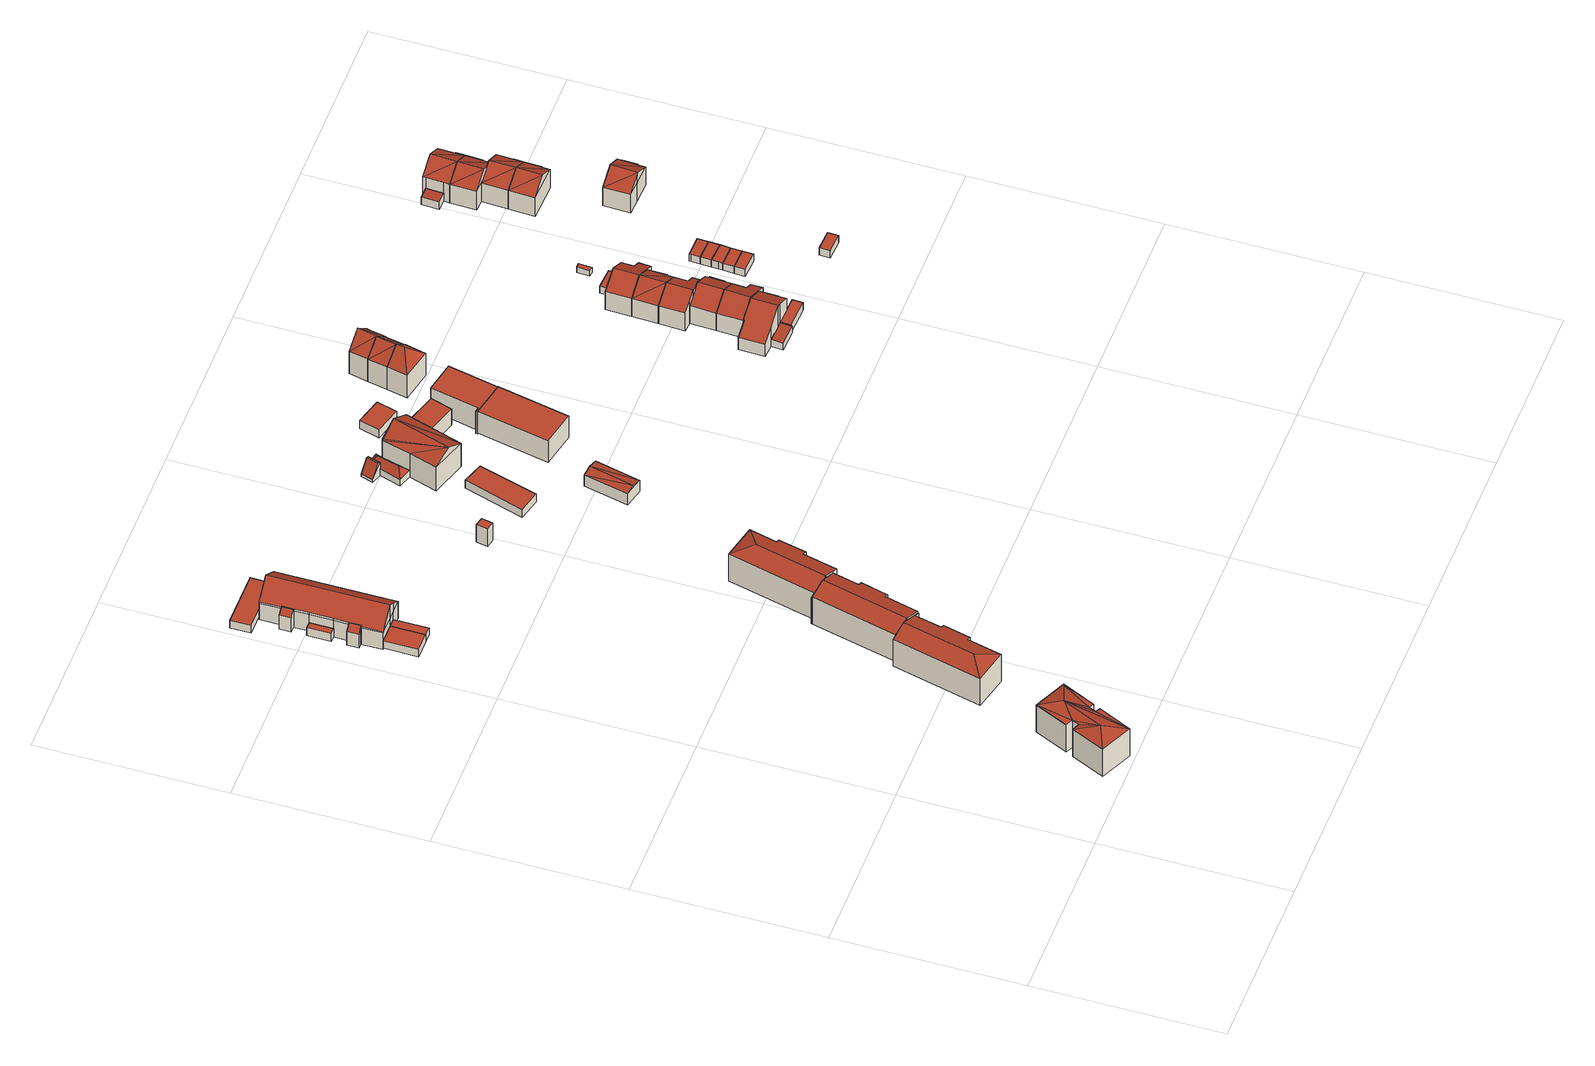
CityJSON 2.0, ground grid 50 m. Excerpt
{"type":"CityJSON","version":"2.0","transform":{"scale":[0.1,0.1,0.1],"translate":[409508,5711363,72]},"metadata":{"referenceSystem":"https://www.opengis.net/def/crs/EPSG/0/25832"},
"CityObjects":{
"building1":{"type":"Building","attributes":{"Gemeindeschluessel":"05978036","Geometrietyp2DReferenz":"3000","function":"31001_1000","roofType":"5000","measuredHeight":10.73},"geometry":[{"type":"MultiSurface","lod":"2","boundaries":[[[0,1,2,3]],[[1,4,5,2]],[[4,6,7,5]],[[8,9,10,11,12]],[[13,14,15,16]],[[14,17,18,15]],[[17,19,20,18]],[[19,21,22,20]],[[21,23,24,22]],[[23,0,3,24]],[[21,25,23]],[[9,26,27]],[[8,26,9]],[[26,8,12]],[[27,14,13]],[[14,26,17]],[[26,14,27]],[[17,21,19]],[[26,21,17]],[[21,26,25]],[[12,6,4]],[[4,26,12]],[[4,25,26]],[[1,25,4]],[[0,25,1]],[[25,0,23]],[[8,6,12]],[[3,2,5,7,11,10,16,15,18,20,22,24]],[[11,7,6,12]],[[16,10,9,27,13]],[[13,27,9]]],"semantics":{"surfaces":[{"type":"WallSurface"},{"type":"RoofSurface"},{"type":"GroundSurface"},{"type":"ClosureSurface"}],"values":[0,0,0,0,0,0,0,0,0,0,1,1,1,1,1,1,1,1,1,1,1,1,1,1,1,1,0,2,0,0,3]}}]},
"building2":{"type":"Building","attributes":{"Gemeindeschluessel":"05978036","Geometrietyp2DReferenz":"3000","function":"51009_1611","roofType":"1000","measuredHeight":2.54},"geometry":[{"type":"MultiSurface","lod":"2","boundaries":[[[28,29,30,31]],[[29,32,33,30]],[[32,34,35,33]],[[34,28,31,35]],[[34,32,29,28]],[[31,30,33,35]]],"semantics":{"surfaces":[{"type":"WallSurface"},{"type":"RoofSurface"},{"type":"GroundSurface"}],"values":[0,0,0,0,1,2]}}]},
"building3":{"type":"Building","attributes":{"Gemeindeschluessel":"05978036","Geometrietyp2DReferenz":"3000","function":"31001_1310","roofType":"2100","measuredHeight":6.03},"geometry":[{"type":"MultiSurface","lod":"2","boundaries":[[[36,37,38,39]],[[37,40,41,38]],[[40,42,43,41]],[[42,44,45,43]],[[44,46,47,45]],[[46,48,49,47]],[[48,36,39,49]],[[48,46,44,42,40,37,36]],[[39,38,41,43,45,47,49]]],"semantics":{"surfaces":[{"type":"WallSurface"},{"type":"RoofSurface"},{"type":"GroundSurface"}],"values":[0,0,0,0,0,0,0,1,2]}}]},
"building4":{"type":"Building","attributes":{"Gemeindeschluessel":"05978036","Geometrietyp2DReferenz":"3000","function":"31001_1310","roofType":"1000","measuredHeight":2.85},"geometry":[{"type":"MultiSurface","lod":"2","boundaries":[[[50,51,52,53]],[[51,54,55,52]],[[54,56,57,55]],[[56,50,53,57]],[[56,54,51,50]],[[53,52,55,57]]],"semantics":{"surfaces":[{"type":"WallSurface"},{"type":"RoofSurface"},{"type":"GroundSurface"}],"values":[0,0,0,0,1,2]}}]},
"building5":{"type":"Building","attributes":{"Gemeindeschluessel":"05978036","Geometrietyp2DReferenz":"3000","function":"31001_1310","roofType":"1000","measuredHeight":2.51},"geometry":[{"type":"MultiSurface","lod":"2","boundaries":[[[29,58,59,30]],[[58,60,61,59]],[[60,32,33,61]],[[32,29,30,33]],[[32,60,58,29]],[[30,59,61,33]]],"semantics":{"surfaces":[{"type":"WallSurface"},{"type":"RoofSurface"},{"type":"GroundSurface"}],"values":[0,0,0,0,1,2]}}]},
"building6":{"type":"Building","attributes":{"Gemeindeschluessel":"05978036","Geometrietyp2DReferenz":"3000","function":"31001_1310","roofType":"2100","measuredHeight":6.1},"geometry":[{"type":"MultiSurface","lod":"2","boundaries":[[[62,63,64,65]],[[63,66,67,64]],[[66,68,69,67]],[[68,70,71,69]],[[70,72,73,71]],[[72,62,65,73]],[[72,70,68,66,63,62]],[[65,64,67,69,71,73]]],"semantics":{"surfaces":[{"type":"WallSurface"},{"type":"RoofSurface"},{"type":"GroundSurface"}],"values":[0,0,0,0,0,0,1,2]}}]},
"building7":{"type":"Building","attributes":{"Gemeindeschluessel":"05978036","Geometrietyp2DReferenz":"3000","function":"31001_1000"},"children":["building7-1","building7-2","building7-3"]},
"building7-1":{"type":"BuildingPart","attributes":{"roofType":"5000","measuredHeight":10.85},"parents":["building7"],"geometry":[{"type":"MultiSurface","lod":"2","boundaries":[[[74,75,76,77]],[[75,78,79,76]],[[78,80,81,82,79]],[[83,84,85,86]],[[84,87,88,85]],[[87,89,90,88]],[[89,91,92,90]],[[91,93,94,92]],[[93,95,96,94]],[[95,74,77,96]],[[91,89,97]],[[89,87,84,83,98,99,100,97]],[[100,80,78,75,74,95,93,91,97]],[[77,76,79,82,101,102,86,85,88,90,92,94,96]],[[103,81,80,100]],[[101,82,81,103]],[[99,103,100]],[[83,86,102,98]],[[98,102,101,103,99]]],"semantics":{"surfaces":[{"type":"WallSurface"},{"type":"RoofSurface"},{"type":"GroundSurface"},{"type":"ClosureSurface"}],"values":[0,0,0,0,0,0,0,0,0,0,1,1,1,2,0,3,0,3,3]}}]},
"building7-2":{"type":"BuildingPart","attributes":{"roofType":"3100","measuredHeight":10.86},"parents":["building7"],"geometry":[{"type":"MultiSurface","lod":"2","boundaries":[[[104,105,106,107]],[[105,108,109,106]],[[108,110,111,112,109]],[[113,114,83,86,115]],[[81,116,117,82]],[[116,104,107,117]],[[118,114,113,119,120,121]],[[121,110,108,105,104,116,81,103,99,118]],[[107,106,109,112,122,123,115,86,102,101,82,117]],[[124,111,110,121]],[[122,112,111,124]],[[120,124,121]],[[119,123,122,124,120]],[[113,115,123,119]],[[98,83,114,118]],[[102,86,83,98]],[[99,98,118]],[[81,82,101,103]],[[103,101,102,98,99]]],"semantics":{"surfaces":[{"type":"WallSurface"},{"type":"RoofSurface"},{"type":"GroundSurface"},{"type":"ClosureSurface"}],"values":[0,0,0,0,0,0,1,1,2,0,3,0,3,3,0,3,0,3,3]}}]},
"building7-3":{"type":"BuildingPart","attributes":{"roofType":"5000","measuredHeight":10.85},"parents":["building7"],"geometry":[{"type":"MultiSurface","lod":"2","boundaries":[[[111,125,126,112]],[[125,127,128,126]],[[127,129,130,128]],[[129,131,132,130]],[[131,133,134,132]],[[133,135,136,134]],[[135,137,138,136]],[[137,139,140,138]],[[139,141,142,140]],[[141,143,113,115,142]],[[139,137,144]],[[137,135,133,131,129,127,125,111,124,120,145,144]],[[145,143,141,139,144]],[[123,122,112,126,128,130,132,134,136,138,140,142,115]],[[120,119,145]],[[111,112,122,124]],[[124,122,123,119,120]],[[119,113,143,145]],[[123,115,113,119]]],"semantics":{"surfaces":[{"type":"WallSurface"},{"type":"RoofSurface"},{"type":"GroundSurface"},{"type":"ClosureSurface"}],"values":[0,0,0,0,0,0,0,0,0,0,1,1,1,2,0,3,3,0,3]}}]},
"building8":{"type":"Building","attributes":{"Gemeindeschluessel":"05978036","Geometrietyp2DReferenz":"3000","function":"31001_1000","roofType":"5000","measuredHeight":10.16},"geometry":[{"type":"MultiSurface","lod":"2","boundaries":[[[146,147,148,149]],[[147,150,151,148]],[[150,152,153,151]],[[152,154,155,153]],[[154,156,157,155]],[[156,158,159,157]],[[158,160,161,159]],[[160,162,163,161]],[[162,164,165,163]],[[164,166,167,165]],[[166,168,169,167]],[[168,170,171,169]],[[170,172,173,171]],[[172,174,175,173]],[[174,176,177,175]],[[176,146,149,177]],[[150,147,178,179,180]],[[178,181,182,183,184,185,186,187,40,42,44,46,188,179]],[[152,180,179,154]],[[154,179,188,156]],[[156,188,46,158]],[[158,46,44,160]],[[160,44,42,162]],[[162,42,40,164]],[[164,40,187,166]],[[166,187,186,168]],[[168,186,185,170]],[[170,185,184,172]],[[172,184,183,174]],[[174,183,182,176]],[[176,182,181,146]],[[146,181,178,147]],[[150,180,152]],[[149,148,151,153,155,157,159,161,163,165,167,169,171,173,175,177]]],"semantics":{"surfaces":[{"type":"WallSurface"},{"type":"RoofSurface"},{"type":"GroundSurface"}],"values":[0,0,0,0,0,0,0,0,0,0,0,0,0,0,0,0,1,1,0,0,0,0,0,0,0,0,0,0,0,0,0,0,0,2]}}]},
"building9":{"type":"Building","attributes":{"Gemeindeschluessel":"05978036","Geometrietyp2DReferenz":"3000","function":"51009_1611","roofType":"1000","measuredHeight":2.48},"geometry":[{"type":"MultiSurface","lod":"2","boundaries":[[[189,190,191,192]],[[190,193,194,191]],[[193,195,196,194]],[[195,189,192,196]],[[195,193,190,189]],[[192,191,194,196]]],"semantics":{"surfaces":[{"type":"WallSurface"},{"type":"RoofSurface"},{"type":"GroundSurface"}],"values":[0,0,0,0,1,2]}}]},
"building10":{"type":"Building","attributes":{"Gemeindeschluessel":"05978036","Geometrietyp2DReferenz":"3000","function":"31001_9998","roofType":"1000","measuredHeight":6},"geometry":[{"type":"MultiSurface","lod":"2","boundaries":[[[197,198,199,200]],[[198,201,202,199]],[[201,203,204,202]],[[203,197,200,204]],[[203,201,198,197]],[[200,199,202,204]]],"semantics":{"surfaces":[{"type":"WallSurface"},{"type":"RoofSurface"},{"type":"GroundSurface"}],"values":[0,0,0,0,1,2]}}]},
"building11":{"type":"Building","attributes":{"Gemeindeschluessel":"05978036","Geometrietyp2DReferenz":"3000","function":"31001_2460","roofType":"1000","measuredHeight":2.6},"geometry":[{"type":"MultiSurface","lod":"2","boundaries":[[[205,206,207,208]],[[206,209,210,207]],[[209,211,212,210]],[[211,205,208,212]],[[211,209,206,205]],[[208,207,210,212]]],"semantics":{"surfaces":[{"type":"WallSurface"},{"type":"RoofSurface"},{"type":"GroundSurface"}],"values":[0,0,0,0,1,2]}}]},
"building12":{"type":"Building","attributes":{"Gemeindeschluessel":"05978036","Geometrietyp2DReferenz":"3000","function":"31001_2500","roofType":"3100","measuredHeight":4.4},"geometry":[{"type":"MultiSurface","lod":"2","boundaries":[[[213,214,215,216]],[[214,217,218,215]],[[217,219,220,218]],[[219,213,216,220]],[[217,214,221]],[[213,219,222]],[[222,214,213]],[[214,222,221]],[[219,221,222]],[[221,219,217]],[[216,215,218,220]]],"semantics":{"surfaces":[{"type":"WallSurface"},{"type":"RoofSurface"},{"type":"GroundSurface"}],"values":[0,0,0,0,0,0,1,1,1,1,2]}}]},
"building13":{"type":"Building","attributes":{"Gemeindeschluessel":"05978036","Geometrietyp2DReferenz":"3000","function":"31001_2000"},"children":["building13-1","building13-2"]},
"building13-1":{"type":"BuildingPart","attributes":{"roofType":"5000","measuredHeight":4.25},"parents":["building13"],"geometry":[{"type":"MultiSurface","lod":"2","boundaries":[[[223,224,225,226]],[[224,227,228,225]],[[227,229,230,228]],[[229,231,232,230]],[[231,233,234,232]],[[233,235,236,234]],[[235,237,238,236]],[[233,231,229,227,224,239,240]],[[224,223,239]],[[223,237,235,240,239]],[[235,233,240]],[[226,225,228,230,232,234,236,238]],[[226,238,237,223]]],"semantics":{"surfaces":[{"type":"WallSurface"},{"type":"RoofSurface"},{"type":"GroundSurface"},{"type":"ClosureSurface"}],"values":[0,0,0,0,0,0,0,1,1,1,1,2,3]}}]},
"building13-2":{"type":"BuildingPart","attributes":{"roofType":"3100","measuredHeight":4.56},"parents":["building13"],"geometry":[{"type":"MultiSurface","lod":"2","boundaries":[[[241,242,243,244]],[[242,245,223,226,243]],[[246,241,244,238,237]],[[245,242,247]],[[241,246,248]],[[242,241,248,247]],[[246,245,247,248]],[[244,243,226,238]],[[237,223,245,246]],[[237,238,226,223]]],"semantics":{"surfaces":[{"type":"WallSurface"},{"type":"RoofSurface"},{"type":"GroundSurface"},{"type":"ClosureSurface"}],"values":[0,0,0,0,0,1,1,2,0,3]}}]},
"building14":{"type":"Building","attributes":{"Gemeindeschluessel":"05978036","Geometrietyp2DReferenz":"3000","function":"31001_2000","roofType":"5000","measuredHeight":10.71},"geometry":[{"type":"MultiSurface","lod":"2","boundaries":[[[249,250,232,234]],[[250,251,230,232]],[[251,252,253,230]],[[252,254,255,253]],[[254,256,257,255]],[[256,258,259,257]],[[258,249,234,259]],[[251,260,252]],[[251,261,260]],[[250,261,251]],[[249,261,250]],[[261,249,258]],[[260,256,254]],[[256,260,261]],[[254,252,260]],[[258,256,261]],[[234,232,230,253,255,257,259]]],"semantics":{"surfaces":[{"type":"WallSurface"},{"type":"RoofSurface"},{"type":"GroundSurface"}],"values":[0,0,0,0,0,0,0,1,1,1,1,1,1,1,0,0,2]}}]},
"building15":{"type":"Building","attributes":{"Gemeindeschluessel":"05978036","Geometrietyp2DReferenz":"3000","function":"31001_2000","roofType":"1000","measuredHeight":7.34},"geometry":[{"type":"MultiSurface","lod":"2","boundaries":[[[262,263,264,265]],[[263,266,267,264]],[[266,268,269,267]],[[268,262,265,269]],[[268,266,263,262]],[[265,264,267,269]]],"semantics":{"surfaces":[{"type":"WallSurface"},{"type":"RoofSurface"},{"type":"GroundSurface"}],"values":[0,0,0,0,1,2]}}]},
"building16":{"type":"Building","attributes":{"Gemeindeschluessel":"05978036","Geometrietyp2DReferenz":"3000","function":"31001_2000","roofType":"1000","measuredHeight":5.54},"geometry":[{"type":"MultiSurface","lod":"2","boundaries":[[[270,271,272,273]],[[271,274,275,272]],[[274,276,277,275]],[[276,270,273,277]],[[276,274,271,270]],[[273,272,275,277]]],"semantics":{"surfaces":[{"type":"WallSurface"},{"type":"RoofSurface"},{"type":"GroundSurface"}],"values":[0,0,0,0,1,2]}}]},
"building17":{"type":"Building","attributes":{"Gemeindeschluessel":"05978036","Geometrietyp2DReferenz":"3000","function":"31001_2460","roofType":"1000","measuredHeight":2.73},"geometry":[{"type":"MultiSurface","lod":"2","boundaries":[[[278,279,280,281]],[[279,282,283,280]],[[282,284,285,283]],[[284,278,281,285]],[[284,282,279,278]],[[281,280,283,285]]],"semantics":{"surfaces":[{"type":"WallSurface"},{"type":"RoofSurface"},{"type":"GroundSurface"}],"values":[0,0,0,0,1,2]}}]},
"building18":{"type":"Building","attributes":{"Gemeindeschluessel":"05978036","Geometrietyp2DReferenz":"3000","function":"31001_2000","roofType":"1000","measuredHeight":7.6},"geometry":[{"type":"MultiSurface","lod":"2","boundaries":[[[286,287,288,289]],[[287,290,291,288]],[[290,292,293,291]],[[292,294,295,293]],[[294,296,297,295]],[[296,286,289,297]],[[296,294,292,290,287,286]],[[289,288,291,293,295,297]]],"semantics":{"surfaces":[{"type":"WallSurface"},{"type":"RoofSurface"},{"type":"GroundSurface"}],"values":[0,0,0,0,0,0,1,2]}}]},
"building19":{"type":"Building","attributes":{"Gemeindeschluessel":"05978036","Geometrietyp2DReferenz":"3000","function":"31001_1000","roofType":"5000","measuredHeight":11.66},"geometry":[{"type":"MultiSurface","lod":"2","boundaries":[[[298,299,300,301]],[[299,302,303,300]],[[302,304,305,303]],[[304,298,301,305]],[[302,299,306]],[[298,304,307]],[[299,298,307,306]],[[304,302,306,307]],[[301,300,303,305]]],"semantics":{"surfaces":[{"type":"WallSurface"},{"type":"RoofSurface"},{"type":"GroundSurface"}],"values":[0,0,0,0,1,0,1,1,2]}}]},
"building20":{"type":"Building","attributes":{"Gemeindeschluessel":"05978036","Geometrietyp2DReferenz":"3000","function":"31001_1000","roofType":"5000","measuredHeight":11.66},"geometry":[{"type":"MultiSurface","lod":"2","boundaries":[[[308,309,310,305]],[[309,311,312,310]],[[311,313,314,312]],[[313,315,301,314]],[[315,308,305,301]],[[309,316,317]],[[316,309,308]],[[311,315,313]],[[317,315,311]],[[315,317,316]],[[311,309,317]],[[308,315,316]],[[305,310,312,314,301]]],"semantics":{"surfaces":[{"type":"WallSurface"},{"type":"RoofSurface"},{"type":"GroundSurface"}],"values":[0,0,0,0,0,1,1,1,1,1,0,0,2]}}]},
"building21":{"type":"Building","attributes":{"Gemeindeschluessel":"05978036","Geometrietyp2DReferenz":"3000","function":"31001_1000","roofType":"3100","measuredHeight":11.7},"geometry":[{"type":"MultiSurface","lod":"2","boundaries":[[[318,319,320,321]],[[319,322,323,320]],[[322,324,325,323]],[[324,326,327,325]],[[326,328,312,327]],[[328,329,310,312]],[[329,318,321,310]],[[330,331,318]],[[318,329,330]],[[331,328,326,324,322,319]],[[330,328,331]],[[318,331,319]],[[328,330,329]],[[321,320,323,325,327,312,310]]],"semantics":{"surfaces":[{"type":"WallSurface"},{"type":"RoofSurface"},{"type":"GroundSurface"}],"values":[0,0,0,0,0,0,0,1,1,1,1,0,0,2]}}]},
"building22":{"type":"Building","attributes":{"Gemeindeschluessel":"05978036","Geometrietyp2DReferenz":"3000","function":"31001_1310","roofType":"2100","measuredHeight":2.36},"geometry":[{"type":"MultiSurface","lod":"2","boundaries":[[[332,333,334,335]],[[333,336,337,334]],[[336,338,339,337]],[[338,340,341,339]],[[340,332,335,341]],[[340,338,336,333,332]],[[335,334,337,339,341]]],"semantics":{"surfaces":[{"type":"WallSurface"},{"type":"RoofSurface"},{"type":"GroundSurface"}],"values":[0,0,0,0,0,1,2]}}]},
"building23":{"type":"Building","attributes":{"Gemeindeschluessel":"05978036","Geometrietyp2DReferenz":"3000","function":"31001_1000"},"children":["building23-1","building23-2"]},
"building23-1":{"type":"BuildingPart","attributes":{"roofType":"3100","measuredHeight":9.1},"parents":["building23"],"geometry":[{"type":"MultiSurface","lod":"2","boundaries":[[[342,343,344,345]],[[343,346,347,344]],[[346,348,349,347]],[[348,350,351,349]],[[350,352,353,351]],[[352,354,355,353]],[[354,356,357,355]],[[356,358,359,357]],[[358,360,361,362,359]],[[363,342,345,364,365]],[[358,356,354,352,350,348,346]],[[346,343,342,363,360,358]],[[345,344,347,349,351,353,355,357,359,362,364]],[[365,361,360,363]],[[365,364,362,361]]],"semantics":{"surfaces":[{"type":"WallSurface"},{"type":"RoofSurface"},{"type":"GroundSurface"},{"type":"ClosureSurface"}],"values":[0,0,0,0,0,0,0,0,0,0,1,1,2,0,3]}}]},
"building23-2":{"type":"BuildingPart","attributes":{"roofType":"1000","measuredHeight":3.13},"parents":["building23"],"geometry":[{"type":"MultiSurface","lod":"2","boundaries":[[[361,366,367,362]],[[366,368,369,367]],[[368,365,364,369]],[[365,368,366,361]],[[362,367,369,364]],[[362,364,365,361]]],"semantics":{"surfaces":[{"type":"WallSurface"},{"type":"RoofSurface"},{"type":"GroundSurface"},{"type":"ClosureSurface"}],"values":[0,0,0,1,2,3]}}]},
"building24":{"type":"Building","attributes":{"Gemeindeschluessel":"05978036","Geometrietyp2DReferenz":"3000","function":"31001_2460","roofType":"1000","measuredHeight":2.52},"geometry":[{"type":"MultiSurface","lod":"2","boundaries":[[[370,371,339,341]],[[371,372,373,339]],[[372,374,375,373]],[[374,376,377,375]],[[376,370,341,377]],[[376,374,372,371,370]],[[341,339,373,375,377]]],"semantics":{"surfaces":[{"type":"WallSurface"},{"type":"RoofSurface"},{"type":"GroundSurface"}],"values":[0,0,0,0,0,1,2]}}]},
"building25":{"type":"Building","attributes":{"Gemeindeschluessel":"05978036","Geometrietyp2DReferenz":"3000","function":"31001_1000","roofType":"3100","measuredHeight":9.03},"geometry":[{"type":"MultiSurface","lod":"2","boundaries":[[[378,379,380,381]],[[379,382,383,380]],[[382,384,385,383]],[[384,386,387,385]],[[386,388,389,387]],[[388,390,391,389]],[[390,392,393,391]],[[392,378,381,393]],[[388,386,384,382]],[[382,379,378,392,390,388]],[[381,380,383,385,387,389,391,393]]],"semantics":{"surfaces":[{"type":"WallSurface"},{"type":"RoofSurface"},{"type":"GroundSurface"}],"values":[0,0,0,0,0,0,0,0,1,1,2]}}]},
"building26":{"type":"Building","attributes":{"Gemeindeschluessel":"05978036","Geometrietyp2DReferenz":"3000","function":"31001_1000","roofType":"3100","measuredHeight":9.01},"geometry":[{"type":"MultiSurface","lod":"2","boundaries":[[[394,395,396,397]],[[395,398,399,396]],[[398,400,401,399]],[[400,402,403,401]],[[402,404,405,403]],[[404,406,407,405]],[[406,408,409,407]],[[408,410,411,409]],[[410,394,397,411]],[[406,404,402,400,398,395]],[[395,394,410,408,406]],[[397,396,399,401,403,405,407,409,411]]],"semantics":{"surfaces":[{"type":"WallSurface"},{"type":"RoofSurface"},{"type":"GroundSurface"}],"values":[0,0,0,0,0,0,0,0,0,1,1,2]}}]},
"building27":{"type":"Building","attributes":{"Gemeindeschluessel":"05978036","Geometrietyp2DReferenz":"3000","function":"31001_1000"},"children":["building27-1","building27-2"]},
"building27-1":{"type":"BuildingPart","attributes":{"roofType":"1000","measuredHeight":3},"parents":["building27"],"geometry":[{"type":"MultiSurface","lod":"2","boundaries":[[[412,413,414,415]],[[413,416,417,414]],[[416,418,419,417]],[[420,412,415,405]],[[420,418,416,413,412]],[[415,414,417,419,405]],[[405,419,418,420]]],"semantics":{"surfaces":[{"type":"WallSurface"},{"type":"RoofSurface"},{"type":"GroundSurface"},{"type":"ClosureSurface"}],"values":[0,0,0,0,1,2,3]}}]},
"building27-2":{"type":"BuildingPart","attributes":{"roofType":"3100","measuredHeight":8.95},"parents":["building27"],"geometry":[{"type":"MultiSurface","lod":"2","boundaries":[[[421,390,391,417]],[[390,388,389,391]],[[388,386,387,389]],[[386,422,409,387]],[[422,423,424,409]],[[423,425,420,405,424]],[[426,421,417,419,418]],[[423,422,386,388]],[[388,390,421,426,425,423]],[[417,391,389,387,409,424,405,419]],[[426,418,420,425]],[[418,419,405,420]]],"semantics":{"surfaces":[{"type":"WallSurface"},{"type":"RoofSurface"},{"type":"GroundSurface"},{"type":"ClosureSurface"}],"values":[0,0,0,0,0,0,0,1,1,2,0,3]}}]},
"building28":{"type":"Building","attributes":{"Gemeindeschluessel":"05978036","Geometrietyp2DReferenz":"3000","function":"31001_1000"},"children":["building28-1","building28-2"]},
"building28-1":{"type":"BuildingPart","attributes":{"roofType":"1000","measuredHeight":2.99},"parents":["building28"],"geometry":[{"type":"MultiSurface","lod":"2","boundaries":[[[427,428,429,430]],[[428,431,432,429]],[[431,433,434,432]],[[433,431,428,427]],[[430,429,432,434]],[[430,434,433,427]]],"semantics":{"surfaces":[{"type":"WallSurface"},{"type":"RoofSurface"},{"type":"GroundSurface"},{"type":"ClosureSurface"}],"values":[0,0,0,1,2,3]}}]},
"building28-2":{"type":"BuildingPart","attributes":{"roofType":"3100","measuredHeight":9.07},"parents":["building28"],"geometry":[{"type":"MultiSurface","lod":"2","boundaries":[[[394,435,436,437]],[[435,438,427,430,436]],[[398,394,437,439]],[[438,435,440]],[[394,398,395]],[[435,395,440]],[[395,435,394]],[[440,398,438]],[[398,440,395]],[[437,436,430,434,439]],[[439,434,433,427,438,398]],[[434,430,427,433]]],"semantics":{"surfaces":[{"type":"WallSurface"},{"type":"RoofSurface"},{"type":"GroundSurface"},{"type":"ClosureSurface"}],"values":[0,0,0,0,0,1,1,1,1,2,0,3]}}]},
"building29":{"type":"Building","attributes":{"Gemeindeschluessel":"05978036","Geometrietyp2DReferenz":"3000","function":"31001_1000","roofType":"3100","measuredHeight":9.14},"geometry":[{"type":"MultiSurface","lod":"2","boundaries":[[[441,442,429,443]],[[442,440,444,429]],[[440,435,436,444]],[[435,445,446,436]],[[445,447,448,446]],[[447,449,450,448]],[[449,451,452,450]],[[451,453,454,452]],[[453,441,443,454]],[[449,447,445,435,440]],[[440,442,441,453,451,449]],[[443,429,444,436,446,448,450,452,454]]],"semantics":{"surfaces":[{"type":"WallSurface"},{"type":"RoofSurface"},{"type":"GroundSurface"}],"values":[0,0,0,0,0,0,0,0,0,1,1,2]}}]},
"building30":{"type":"Building","attributes":{"Gemeindeschluessel":"05978036","Geometrietyp2DReferenz":"3000","function":"31001_2460","roofType":"1000","measuredHeight":2.35},"geometry":[{"type":"MultiSurface","lod":"2","boundaries":[[[455,456,457,458]],[[456,459,460,457]],[[459,461,462,460]],[[461,455,458,462]],[[461,459,456,455]],[[458,457,460,462]]],"semantics":{"surfaces":[{"type":"WallSurface"},{"type":"RoofSurface"},{"type":"GroundSurface"}],"values":[0,0,0,0,1,2]}}]},
"building31":{"type":"Building","attributes":{"Gemeindeschluessel":"05978036","Geometrietyp2DReferenz":"3000","function":"31001_2500","roofType":"1000","measuredHeight":1.79},"geometry":[{"type":"MultiSurface","lod":"2","boundaries":[[[463,464,465,466]],[[464,467,468,465]],[[467,469,470,468]],[[469,463,466,470]],[[469,467,464,463]],[[466,465,468,470]]],"semantics":{"surfaces":[{"type":"WallSurface"},{"type":"RoofSurface"},{"type":"GroundSurface"}],"values":[0,0,0,0,1,2]}}]},
"building32":{"type":"Building","attributes":{"Gemeindeschluessel":"05978036","Geometrietyp2DReferenz":"3000","function":"31001_2460","roofType":"1000","measuredHeight":2.32},"geometry":[{"type":"MultiSurface","lod":"2","boundaries":[[[471,472,473,474]],[[472,475,476,473]],[[475,477,478,476]],[[477,471,474,478]],[[477,475,472,471]],[[474,473,476,478]]],"semantics":{"surfaces":[{"type":"WallSurface"},{"type":"RoofSurface"},{"type":"GroundSurface"}],"values":[0,0,0,0,1,2]}}]},
"building33":{"type":"Building","attributes":{"Gemeindeschluessel":"05978036","Geometrietyp2DReferenz":"3000","function":"31001_2460","roofType":"1000","measuredHeight":2.3},"geometry":[{"type":"MultiSurface","lod":"2","boundaries":[[[472,479,480,473]],[[479,481,482,480]],[[481,475,476,482]],[[475,472,473,476]],[[475,481,479,472]],[[473,480,482,476]]],"semantics":{"surfaces":[{"type":"WallSurface"},{"type":"RoofSurface"},{"type":"GroundSurface"}],"values":[0,0,0,0,1,2]}}]},
"building34":{"type":"Building","attributes":{"Gemeindeschluessel":"05978036","Geometrietyp2DReferenz":"3000","function":"31001_2460","roofType":"1000","measuredHeight":2.29},"geometry":[{"type":"MultiSurface","lod":"2","boundaries":[[[479,483,484,480]],[[483,485,486,484]],[[485,487,488,486]],[[487,481,482,488]],[[481,479,480,482]],[[481,487,485,483,479]],[[480,484,486,488,482]]],"semantics":{"surfaces":[{"type":"WallSurface"},{"type":"RoofSurface"},{"type":"GroundSurface"}],"values":[0,0,0,0,0,1,2]}}]},
"building35":{"type":"Building","attributes":{"Gemeindeschluessel":"05978036","Geometrietyp2DReferenz":"3000","function":"31001_2460","roofType":"1000","measuredHeight":2.29},"geometry":[{"type":"MultiSurface","lod":"2","boundaries":[[[485,489,490,486]],[[489,491,492,490]],[[491,487,488,492]],[[487,485,486,488]],[[487,491,489,485]],[[486,490,492,488]]],"semantics":{"surfaces":[{"type":"WallSurface"},{"type":"RoofSurface"},{"type":"GroundSurface"}],"values":[0,0,0,0,1,2]}}]},
"building36":{"type":"Building","attributes":{"Gemeindeschluessel":"05978036","Geometrietyp2DReferenz":"3000","function":"31001_2460","roofType":"1000","measuredHeight":2.35},"geometry":[{"type":"MultiSurface","lod":"2","boundaries":[[[489,493,494,495]],[[493,496,497,494]],[[496,498,499,497]],[[498,491,500,499]],[[491,489,495,500]],[[491,498,496,493,489]],[[495,494,497,499,500]]],"semantics":{"surfaces":[{"type":"WallSurface"},{"type":"RoofSurface"},{"type":"GroundSurface"}],"values":[0,0,0,0,0,1,2]}}]},
"building37":{"type":"Building","attributes":{"Gemeindeschluessel":"05978036","Geometrietyp2DReferenz":"3000","function":"31001_2460","roofType":"1000","measuredHeight":2.36},"geometry":[{"type":"MultiSurface","lod":"2","boundaries":[[[501,502,503,504]],[[502,505,506,503]],[[505,507,508,506]],[[507,501,504,508]],[[507,505,502,501]],[[504,503,506,508]]],"semantics":{"surfaces":[{"type":"WallSurface"},{"type":"RoofSurface"},{"type":"GroundSurface"}],"values":[0,0,0,0,1,2]}}]},
"building38":{"type":"Building","attributes":{"Gemeindeschluessel":"05978036","Geometrietyp2DReferenz":"3000","function":"31001_1000"},"children":["building38-1","building38-2"]},
"building38-1":{"type":"BuildingPart","attributes":{"roofType":"1000","measuredHeight":3.22},"parents":["building38"],"geometry":[{"type":"MultiSurface","lod":"2","boundaries":[[[509,510,511,512]],[[510,513,514,511]],[[513,515,516,514]],[[515,513,510,509]],[[512,511,514,516]],[[512,516,515,509]]],"semantics":{"surfaces":[{"type":"WallSurface"},{"type":"RoofSurface"},{"type":"GroundSurface"},{"type":"ClosureSurface"}],"values":[0,0,0,1,2,3]}}]},
"building38-2":{"type":"BuildingPart","attributes":{"roofType":"3100","measuredHeight":9.25},"parents":["building38"],"geometry":[{"type":"MultiSurface","lod":"2","boundaries":[[[517,518,519,520]],[[518,521,522,519]],[[521,523,509,512,522]],[[518,517,524]],[[523,521,525]],[[525,517,523]],[[517,525,524]],[[521,524,525]],[[524,521,518]],[[512,516,520,519,522]],[[520,516,515,509,523,517]],[[516,512,509,515]]],"semantics":{"surfaces":[{"type":"WallSurface"},{"type":"RoofSurface"},{"type":"GroundSurface"},{"type":"ClosureSurface"}],"values":[0,0,0,0,0,1,1,1,1,2,0,3]}}]},
"building39":{"type":"Building","attributes":{"Gemeindeschluessel":"05978036","Geometrietyp2DReferenz":"3000","function":"31001_1000"},"children":["building39-1","building39-2"]},
"building39-1":{"type":"BuildingPart","attributes":{"roofType":"1000","measuredHeight":3.22},"parents":["building39"],"geometry":[{"type":"MultiSurface","lod":"2","boundaries":[[[526,527,528,529]],[[527,530,531,528]],[[530,532,533,531]],[[532,530,527,526]],[[529,528,531,533]],[[529,533,532,526]]],"semantics":{"surfaces":[{"type":"WallSurface"},{"type":"RoofSurface"},{"type":"GroundSurface"},{"type":"ClosureSurface"}],"values":[0,0,0,1,2,3]}}]},
"building39-2":{"type":"BuildingPart","attributes":{"roofType":"3100","measuredHeight":9.22},"parents":["building39"],"geometry":[{"type":"MultiSurface","lod":"2","boundaries":[[[534,535,536,537]],[[535,538,539,536]],[[538,540,526,529,539]],[[535,534,541]],[[540,538,542]],[[542,534,540]],[[534,542,541]],[[538,541,542]],[[541,538,535]],[[529,533,537,536,539]],[[537,533,532,526,540,534]],[[533,529,526,532]]],"semantics":{"surfaces":[{"type":"WallSurface"},{"type":"RoofSurface"},{"type":"GroundSurface"},{"type":"ClosureSurface"}],"values":[0,0,0,0,0,1,1,1,1,2,0,3]}}]},
"building40":{"type":"Building","attributes":{"Gemeindeschluessel":"05978036","Geometrietyp2DReferenz":"3000","function":"31001_1000"},"children":["building40-1","building40-2"]},
"building40-1":{"type":"BuildingPart","attributes":{"roofType":"1000","measuredHeight":3.14},"parents":["building40"],"geometry":[{"type":"MultiSurface","lod":"2","boundaries":[[[543,544,545,546]],[[544,547,548,545]],[[547,549,550,548]],[[549,551,552,550]],[[551,549,547,544,543]],[[546,545,548,550,552]],[[546,552,551,543]]],"semantics":{"surfaces":[{"type":"WallSurface"},{"type":"RoofSurface"},{"type":"GroundSurface"},{"type":"ClosureSurface"}],"values":[0,0,0,0,1,2,3]}}]},
"building40-2":{"type":"BuildingPart","attributes":{"roofType":"3100","measuredHeight":9.18},"parents":["building40"],"geometry":[{"type":"MultiSurface","lod":"2","boundaries":[[[553,554,555,552,551]],[[554,556,557,555]],[[556,558,559,557]],[[558,560,561,559]],[[560,562,543,546,561]],[[563,554,553,562]],[[563,564,554]],[[564,563,560]],[[560,558,565,564]],[[554,564,565,556]],[[556,565,558]],[[560,563,562]],[[552,555,557,559,561,546]],[[551,543,562,553]],[[551,552,546,543]]],"semantics":{"surfaces":[{"type":"WallSurface"},{"type":"RoofSurface"},{"type":"GroundSurface"},{"type":"ClosureSurface"}],"values":[0,0,0,0,0,1,1,1,1,0,0,0,2,0,3]}}]},
"building41":{"type":"Building","attributes":{"Gemeindeschluessel":"05978036","Geometrietyp2DReferenz":"3000","function":"31001_1000"},"children":["building41-1","building41-2"]},
"building41-1":{"type":"BuildingPart","attributes":{"roofType":"1000","measuredHeight":3.18},"parents":["building41"],"geometry":[{"type":"MultiSurface","lod":"2","boundaries":[[[566,567,568,569]],[[567,510,511,568]],[[510,509,512,511]],[[509,510,567,566]],[[569,568,511,512]],[[569,512,509,566]]],"semantics":{"surfaces":[{"type":"WallSurface"},{"type":"RoofSurface"},{"type":"GroundSurface"},{"type":"ClosureSurface"}],"values":[0,0,0,1,2,3]}}]},
"building41-2":{"type":"BuildingPart","attributes":{"roofType":"3100","measuredHeight":9.2},"parents":["building41"],"geometry":[{"type":"MultiSurface","lod":"2","boundaries":[[[521,570,571,522]],[[570,572,573,571]],[[523,521,522,512,509]],[[572,570,574]],[[521,523,525]],[[570,525,574]],[[525,570,521]],[[574,523,572]],[[523,574,525]],[[522,571,573,569,512]],[[569,573,572,523,509,566]],[[509,512,569,566]]],"semantics":{"surfaces":[{"type":"WallSurface"},{"type":"RoofSurface"},{"type":"GroundSurface"},{"type":"ClosureSurface"}],"values":[0,0,0,0,0,1,1,1,1,2,0,3]}}]},
"building42":{"type":"Building","attributes":{"Gemeindeschluessel":"05978036","Geometrietyp2DReferenz":"3000","function":"31001_1000"},"children":["building42-1","building42-2","building42-3"]},
"building42-1":{"type":"BuildingPart","attributes":{"roofType":"1000","measuredHeight":3.19},"parents":["building42"],"geometry":[{"type":"MultiSurface","lod":"2","boundaries":[[[575,576,577,578]],[[576,527,528,577]],[[527,526,529,528]],[[526,527,576,575]],[[578,577,528,529]],[[578,529,526,575]]],"semantics":{"surfaces":[{"type":"WallSurface"},{"type":"RoofSurface"},{"type":"GroundSurface"},{"type":"ClosureSurface"}],"values":[0,0,0,1,2,3]}}]},
"building42-2":{"type":"BuildingPart","attributes":{"roofType":"3100","measuredHeight":9.22},"parents":["building42"],"geometry":[{"type":"MultiSurface","lod":"2","boundaries":[[[540,538,539,529,526]],[[538,579,580,581,539]],[[582,583,584,585,586]],[[583,587,588,584]],[[587,589,575,578,588]],[[590,540,589,587]],[[542,540,590]],[[542,590,583]],[[583,582,579,538,542]],[[583,590,587]],[[540,542,538]],[[578,529,539,581,585,584,588]],[[526,575,589,540]],[[526,529,578,575]],[[586,580,579,582]],[[586,585,581,580]]],"semantics":{"surfaces":[{"type":"WallSurface"},{"type":"RoofSurface"},{"type":"GroundSurface"},{"type":"ClosureSurface"}],"values":[0,0,0,0,0,1,1,1,1,0,0,2,0,3,0,3]}}]},
"building42-3":{"type":"BuildingPart","attributes":{"roofType":"2100","measuredHeight":2.73},"parents":["building42"],"geometry":[{"type":"MultiSurface","lod":"2","boundaries":[[[580,591,592,581]],[[591,593,594,592]],[[593,586,585,594]],[[586,593,591,580]],[[581,592,594,585]],[[581,585,586,580]]],"semantics":{"surfaces":[{"type":"WallSurface"},{"type":"RoofSurface"},{"type":"GroundSurface"},{"type":"ClosureSurface"}],"values":[0,0,0,1,2,3]}}]}
},
"vertices":[
[234,135,126],[253,127,126],[253,127,34],[234,135,34],[261,145,126],[261,145,34],[242,154,126],[242,154,34],[283,243,126],[369,204,126],[369,204,34],[283,243,34],[283,243,125],[328,114,126],[315,120,126],[315,120,34],[328,114,34],[307,102,126],[307,102,34],[320,96,126],[320,96,34],[279,7,126],[279,7,34],[193,46,126],[193,46,34],[254,72,141],[304,181,141],[369,204,123],
[55,1805,53],[107,1805,53],[107,1805,28],[55,1805,28],[107,1715,53],[107,1715,28],[55,1715,53],[55,1715,28],
[40,1860,72],[40,1891,72],[40,1891,25],[40,1860,25],[57,1891,86],[57,1891,25],[57,1861,86],[57,1861,25],[55,1861,84],[55,1861,25],[55,1860,84],[55,1860,25],[53,1860,82],[53,1860,25],
[57,1930,52],[40,1930,52],[40,1930,24],[57,1930,24],[40,1991,52],[40,1991,24],[57,1991,52],[57,1991,24],
[130,1805,53],[130,1805,28],[131,1715,53],[131,1715,28],
[40,2030,71],[40,2061,71],[40,2061,24],[40,2030,24],[55,2061,83],[55,2061,24],[55,2060,83],[55,2060,24],[57,2060,84],[57,2060,24],[57,2030,85],[57,2030,24],
[594,926,120],[582,929,124],[582,929,33],[594,926,33],[560,837,124],[560,837,33],[545,841,130],[545,841,124],[545,841,33],[453,863,119],[454,866,119],[454,866,33],[453,863,33],[468,863,124],[468,863,33],[525,1097,124],[525,1097,33],[618,1075,124],[618,1075,33],[600,1002,124],[600,1002,33],[611,1000,120],[611,1000,33],[560,1039,141],[499,852,136],[506,850,139],[514,849,141],[514,849,33],[499,852,33],[514,849,136],
[540,769,120],[522,696,120],[522,696,33],[540,769,33],[511,699,124],[511,699,33],[489,610,124],[489,610,119],[489,610,33],[397,632,124],[453,863,124],[397,632,33],[528,771,124],[528,771,33],[499,852,141],[428,625,136],[435,623,139],[443,621,141],[443,621,33],[428,625,33],[443,621,136],
[488,607,119],[488,607,33],[473,610,124],[473,610,33],[457,541,124],[457,541,33],[468,538,120],[468,538,33],[450,465,120],[450,465,33],[439,468,124],[439,468,33],[416,376,124],[416,376,33],[324,398,124],[324,398,33],[382,636,124],[382,636,33],[397,632,130],[381,433,141],[428,625,141],
[55,2116,79],[166,2117,79],[166,2117,23],[55,2116,23],[166,1805,79],[166,1805,23],[130,1805,79],[130,1805,23],[107,1805,79],[107,1805,23],[55,1805,79],[55,1805,23],[55,1860,79],[55,1860,23],[55,1861,79],[55,1861,23],[57,1861,79],[57,1861,23],[57,1891,79],[57,1891,23],[57,1930,79],[57,1930,23],[57,1991,79],[57,1991,23],[57,2030,79],[57,2030,23],[57,2060,79],[57,2060,23],[55,2060,79],[55,2060,23],[55,2061,79],[55,2061,23],[107,2117,124],[107,1805,124],[130,1805,107],[55,2116,84],[55,2061,84],[55,2060,84],[57,2060,86],[57,2030,86],[57,1991,86],[57,1930,86],[55,1805,84],
[9,2174,46],[159,2174,46],[159,2174,21],[9,2174,21],[159,2120,46],[159,2120,21],[9,2120,46],[9,2120,21],
[464,1680,77],[470,1711,77],[470,1711,17],[464,1680,17],[493,1706,77],[493,1706,17],[487,1676,77],[487,1676,17],
[581,1633,44],[631,1793,44],[631,1793,18],[581,1633,18],[687,1775,44],[687,1775,18],[641,1619,44],[641,1619,18],
[769,1513,67],[742,1393,67],[742,1393,29],[769,1513,29],[690,1405,67],[690,1405,29],[717,1524,67],[717,1524,29],[716,1399,73],[743,1519,73],
[621,2034,34],[654,2025,34],[654,2025,13],[621,2034,13],[658,2024,30],[658,2024,13],[653,2007,30],[653,2007,13],[649,2008,34],[649,2008,13],[628,1931,34],[628,1931,13],[592,1943,34],[592,1943,13],[610,2000,34],[610,2000,13],[632,2013,54],[615,1955,55],
[582,2009,22],[592,2041,22],[592,2041,13],[582,2009,13],[621,2034,56],[610,2000,56],[615,2035,58],[604,2002,58],
[628,1931,92],[649,2008,92],[653,2007,92],[653,2009,92],[653,2009,13],[748,1981,92],[748,1981,13],[699,1827,92],[699,1827,13],[604,1857,92],[604,1857,13],[700,1996,120],[651,1842,120],
[771,1633,94],[810,1823,94],[810,1823,21],[771,1633,21],[904,1803,94],[904,1803,21],[865,1613,94],[865,1613,21],
[730,1924,63],[748,1981,63],[748,1981,8],[730,1924,8],[845,1951,63],[845,1951,8],[827,1894,63],[827,1894,8],
[817,2077,37],[802,2023,37],[802,2023,10],[817,2077,10],[730,2043,37],[730,2043,10],[745,2097,37],[745,2097,10],
[810,1823,93],[811,1828,93],[811,1828,17],[810,1823,17],[823,1825,93],[823,1825,17],[850,1954,93],[850,1954,17],[932,1937,93],[932,1937,17],[904,1803,93],[904,1803,17],
[971,2058,88],[959,2003,88],[959,2003,12],[971,2058,12],[875,2021,88],[875,2021,12],[887,2076,88],[887,2076,12],[924,2044,128],[929,2067,128],
[887,2076,87],[897,2128,87],[897,2128,12],[981,2111,87],[981,2111,12],[972,2067,87],[972,2067,12],[971,2058,87],[927,2067,128],[938,2120,128],
[907,2178,88],[992,2163,88],[992,2163,12],[907,2178,12],[989,2151,88],[989,2151,12],[986,2135,88],[986,2135,12],[985,2131,88],[985,2131,12],[981,2111,88],[897,2128,88],[939,2119,129],[950,2171,129],
[1357,1218,51],[1296,1220,51],[1296,1220,29],[1357,1218,29],[1297,1251,53],[1297,1251,29],[1358,1249,53],[1358,1249,29],[1357,1221,52],[1357,1221,29],
[1402,1247,92],[1358,1249,116],[1358,1249,31],[1402,1247,31],[1346,1249,122],[1346,1249,31],[1297,1251,94],[1297,1251,31],[1260,1253,72],[1260,1253,31],[1262,1321,72],[1262,1321,31],[1300,1319,94],[1300,1319,31],[1300,1322,94],[1300,1322,31],[1349,1320,122],[1349,1320,31],[1405,1318,92],[1405,1318,62],[1405,1318,31],[1403,1278,92],[1403,1278,31],[1403,1278,62],
[1433,1317,62],[1433,1317,31],[1432,1277,62],[1432,1277,31],
[1357,1221,54],[1358,1249,54],[1402,1247,54],[1402,1247,29],[1438,1246,54],[1438,1246,29],[1437,1218,54],[1437,1218,29],
[1435,1348,75],[1433,1317,76],[1433,1317,33],[1435,1348,33],[1352,1320,123],[1352,1320,33],[1300,1322,92],[1300,1322,33],[1302,1390,92],[1302,1390,33],[1355,1388,123],[1355,1388,33],[1408,1386,92],[1408,1386,33],[1406,1349,92],[1406,1349,33],
[1281,1528,93],[1332,1526,123],[1332,1526,33],[1281,1528,33],[1383,1524,93],[1383,1524,33],[1382,1488,93],[1382,1488,33],[1410,1487,77],[1410,1487,33],[1409,1454,77],[1409,1454,33],[1329,1457,123],[1329,1457,33],[1305,1458,109],[1305,1458,33],[1278,1460,93],[1278,1460,33],
[1439,1453,63],[1437,1414,63],[1437,1414,33],[1439,1453,33],[1409,1415,63],[1409,1415,33],[1408,1415,63],[1408,1415,33],[1409,1454,63],
[1409,1415,92],[1305,1458,93],[1357,1456,123],[1357,1456,33],[1409,1454,93],[1408,1415,93],
[1386,1592,62],[1415,1591,62],[1415,1591,32],[1386,1592,32],[1414,1551,62],[1414,1551,32],[1384,1552,62],[1384,1552,32],
[1284,1596,93],[1284,1596,32],[1281,1528,32],[1386,1592,93],[1383,1524,32],[1335,1594,123],
[1417,1624,76],[1415,1591,76],[1417,1624,32],[1335,1594,32],[1286,1663,93],[1286,1663,32],[1332,1661,120],[1332,1661,32],[1338,1661,123],[1338,1661,32],[1389,1658,93],[1389,1658,32],[1387,1625,93],[1387,1625,32],
[1332,1661,54],[1334,1693,54],[1334,1693,31],[1332,1661,31],[1390,1690,54],[1390,1690,31],[1389,1658,54],[1389,1658,31],
[1397,1768,46],[1395,1733,46],[1395,1733,28],[1397,1768,28],[1382,1734,46],[1382,1734,28],[1384,1768,46],[1384,1768,28],
[1496,1383,55],[1497,1411,55],[1497,1411,32],[1496,1383,32],[1552,1409,55],[1552,1409,32],[1551,1380,55],[1551,1380,32],
[1498,1440,55],[1498,1440,32],[1553,1438,55],[1553,1438,32],
[1499,1451,55],[1499,1451,32],[1500,1469,55],[1500,1469,32],[1555,1466,55],[1555,1466,32],
[1501,1497,55],[1501,1497,32],[1556,1495,55],[1556,1495,32],
[1502,1520,55],[1502,1520,31],[1501,1497,31],[1502,1526,55],[1502,1526,31],[1557,1524,55],[1557,1524,31],[1556,1495,31],
[1619,1211,55],[1621,1239,55],[1621,1239,31],[1619,1211,31],[1675,1237,55],[1675,1237,31],[1674,1209,55],[1674,1209,31],
[1632,1985,60],[1662,1984,60],[1662,1984,28],[1632,1985,28],[1661,1949,60],[1661,1949,28],[1631,1950,60],[1631,1950,28],
[1629,1917,91],[1528,1921,91],[1528,1921,28],[1629,1917,28],[1531,1989,91],[1531,1989,28],[1632,1985,91],[1579,1919,120],[1582,1987,120],
[1608,2124,60],[1638,2123,60],[1638,2123,28],[1608,2124,28],[1636,2088,60],[1636,2088,28],[1606,2089,60],[1606,2089,28],
[1605,2055,91],[1504,2059,91],[1504,2059,28],[1605,2055,28],[1506,2128,91],[1506,2128,28],[1608,2124,91],[1554,2057,120],[1557,2126,120],
[1713,1777,60],[1716,1776,60],[1716,1776,29],[1713,1777,29],[1743,1775,60],[1743,1775,29],[1742,1736,60],[1742,1736,29],[1711,1737,60],[1711,1737,29],
[1711,1737,91],[1710,1705,91],[1710,1705,29],[1653,1707,91],[1653,1707,29],[1611,1709,91],[1611,1709,29],[1613,1780,91],[1613,1780,29],[1713,1777,91],[1663,1778,120],[1660,1707,120],[1653,1707,116],
[1633,2020,60],[1663,2019,60],[1663,2019,28],[1633,2020,28],
[1534,2058,91],[1534,2058,28],[1635,2054,91],[1635,2054,28],[1584,2056,120],
[1609,2159,60],[1639,2158,60],[1639,2158,28],[1609,2159,28],
[1507,2143,91],[1507,2143,55],[1507,2143,28],[1509,2189,91],[1509,2197,91],[1509,2197,28],[1509,2189,28],[1509,2189,55],[1610,2193,91],[1610,2193,28],[1609,2159,91],[1560,2195,120],
[1478,2144,53],[1478,2144,28],[1480,2190,53],[1480,2190,28]
]}
